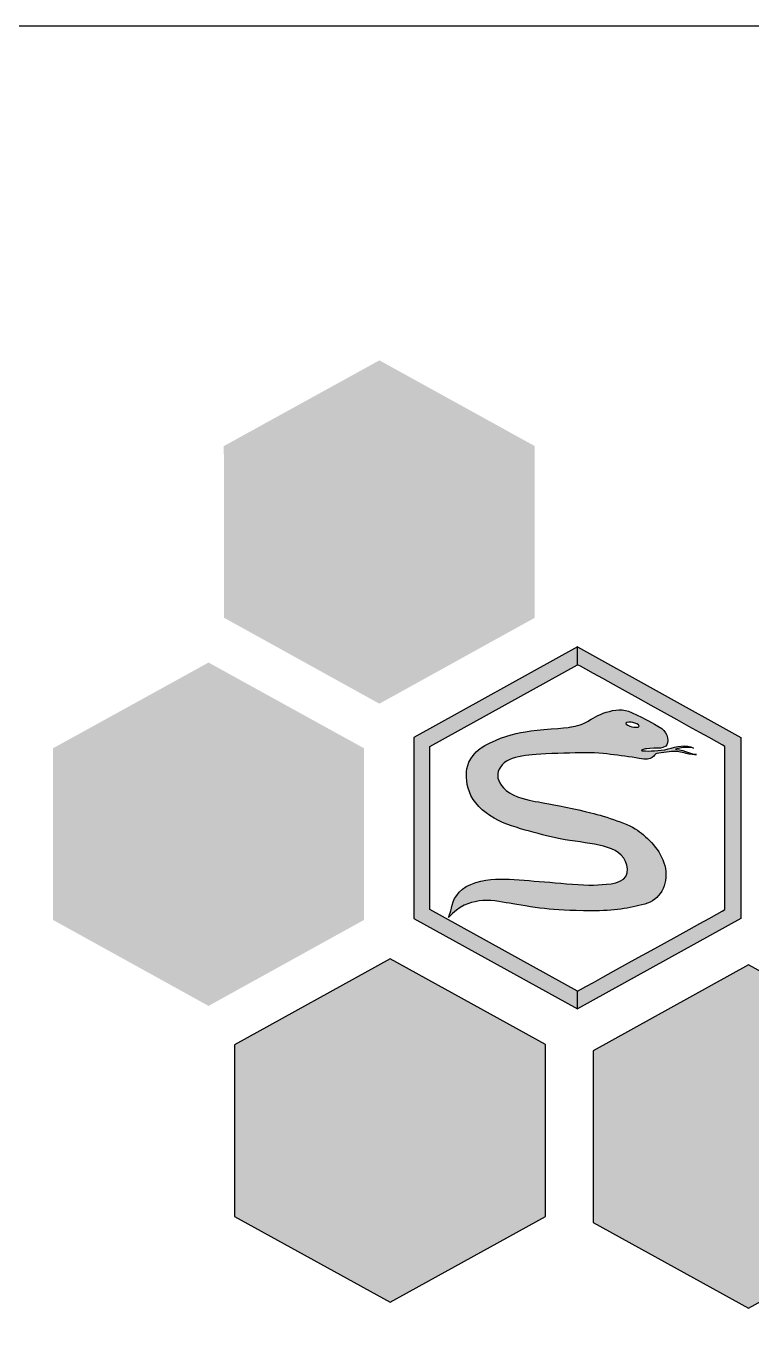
# Model space of a CAD drawing. Header units: millimetres. Extents: x -180913 to 13185, y -18310 to 9270.
# Drawn here: x 5379.1 to 5410.3, y 4429.7 to 4485.7 of the extents above; entities that cross this region are included whole.
import ezdxf

# ---------------------------------------------------------------- set-up
doc = ezdxf.new("R2010")
doc.units = ezdxf.units.MM
doc.header["$MEASUREMENT"] = 0
doc.layers.get('0').update_dxf_attribs({"lineweight": 25})

msp = doc.modelspace()

# ---------------------------------------------------------------- hatches: boundary and pattern name
h = msp.add_hatch(color=256)
edge = h.paths.add_edge_path()
edge.add_spline(control_points=[(5387.560982226551, 4467.671711628615), (5387.560982226551, 4467.671711628615), (5387.570054226537, 4460.290300428611), (5387.570054226537, 4460.290300428611)], knot_values=[-0.8333333333333333, -0.8333333333333333, -0.8333333333333333, -0.8333333333333333, -0.6666666666666666, -0.6666666666666666, -0.6666666666666666, -0.6666666666666666], degree=3, periodic=0)
edge.add_spline(control_points=[(5387.570054226537, 4460.290300428611), (5387.570054226537, 4460.290300428611), (5394.251971026544, 4456.594972428613), (5394.251971026544, 4456.594972428613)], knot_values=[-0.6666666666666666, -0.6666666666666666, -0.6666666666666666, -0.6666666666666666, -0.5, -0.5, -0.5, -0.5], degree=3, periodic=0)
edge.add_spline(control_points=[(5394.251971026544, 4456.594972428613), (5394.251971026544, 4456.594972428613), (5400.934838226542, 4460.290300428611), (5400.934838226542, 4460.290300428611)], knot_values=[-0.5, -0.5, -0.5, -0.5, -0.3333333333333333, -0.3333333333333333, -0.3333333333333333, -0.3333333333333333], degree=3, periodic=0)
edge.add_spline(control_points=[(5400.934838226542, 4460.290300428611), (5400.934838226542, 4460.290300428611), (5400.934838226542, 4467.671711628615), (5400.934838226542, 4467.671711628615)], knot_values=[-0.3333333333333333, -0.3333333333333333, -0.3333333333333333, -0.3333333333333333, -0.1666666666666667, -0.1666666666666667, -0.1666666666666667, -0.1666666666666667], degree=3, periodic=0)
edge.add_spline(control_points=[(5400.934838226542, 4467.671711628615), (5400.934838226542, 4467.671711628615), (5394.251971026544, 4471.358399628612), (5394.251971026544, 4471.358399628612)], knot_values=[-0.1666666666666667, -0.1666666666666667, -0.1666666666666667, -0.1666666666666667, 0, 0, 0, 0], degree=3, periodic=0)
edge.add_spline(control_points=[(5394.251971026544, 4471.358399628612), (5394.251971026544, 4471.358399628612), (5387.560982226551, 4467.671711628615), (5387.560982226551, 4467.671711628615)], knot_values=[-1, -1, -1, -1, -0.8333333333333333, -0.8333333333333333, -0.8333333333333333, -0.8333333333333333], degree=3, periodic=0)
h = msp.add_hatch(color=256)
edge = h.paths.add_edge_path()
edge.add_spline(control_points=[(5395.726387026556, 4455.140082828611), (5395.726387026556, 4455.140082828611), (5402.777663826546, 4459.036636428611), (5402.777663826546, 4459.036636428611), (5402.777663826546, 4459.036636428611), (5402.777663826546, 4459.036636428611), (5402.777663826546, 4458.270959628613), (5402.777663826546, 4458.270959628613), (5402.777663826546, 4458.270959628613), (5402.777663826546, 4458.270959628613), (5396.422684626548, 4454.760959628611), (5396.422684626548, 4454.760959628611), (5396.422684626548, 4454.760959628611), (5396.422684626548, 4454.760959628611), (5396.422684626548, 4447.740182028612), (5396.422684626548, 4447.740182028612), (5396.422684626548, 4447.740182028612), (5396.422684626548, 4447.740182028612), (5402.777663826546, 4444.239772428611), (5402.777663826546, 4444.239772428611), (5402.777663826546, 4444.239772428611), (5402.777663826546, 4444.239772428611), (5402.777663826546, 4443.472886028614), (5402.777663826546, 4443.472886028614), (5402.777663826546, 4443.472886028614), (5402.777663826546, 4443.472886028614), (5395.726387026556, 4447.362441228614), (5395.726387026556, 4447.362441228614), (5395.726387026556, 4447.362441228614), (5395.726387026556, 4447.362441228614), (5395.726387026556, 4455.140082828611), (5395.726387026556, 4455.140082828611)], knot_values=[0, 0, 0, 0, 0.125, 0.125, 0.125, 0.125, 0.25, 0.25, 0.25, 0.25, 0.375, 0.375, 0.375, 0.375, 0.5, 0.5, 0.5, 0.5, 0.625, 0.625, 0.625, 0.625, 0.75, 0.75, 0.75, 0.75, 0.875, 0.875, 0.875, 0.875, 1, 1, 1, 1], degree=3, periodic=1)
h = msp.add_hatch(color=256)
edge = h.paths.add_edge_path()
edge.add_spline(control_points=[(5402.777663826546, 4443.472886028614), (5402.777663826546, 4443.472886028614), (5409.800774226558, 4447.362441228614), (5409.800774226558, 4447.362441228614), (5409.800774226558, 4447.362441228614), (5409.800774226558, 4447.362441228614), (5409.800774226558, 4455.140082828611), (5409.800774226558, 4455.140082828611), (5409.800774226558, 4455.140082828611), (5409.800774226558, 4455.140082828611), (5402.777663826546, 4459.036636428611), (5402.777663826546, 4459.036636428611), (5402.777663826546, 4459.036636428611), (5402.777663826546, 4459.036636428611), (5402.777663826546, 4458.270959628613), (5402.777663826546, 4458.270959628613), (5402.777663826546, 4458.270959628613), (5403.094233426538, 4458.094358028613), (5408.797756626544, 4454.937734028614), (5409.105081426544, 4454.760959628611), (5409.105081426544, 4454.760959628611), (5409.105081426544, 4454.407410828613), (5409.114067026541, 4448.094076428612), (5409.114067026541, 4447.740182028612), (5409.114067026541, 4447.740182028612), (5408.797756626544, 4447.564358028611), (5403.094233426538, 4444.416460428611), (5402.777663826546, 4444.239772428611), (5402.777663826546, 4444.239772428611), (5402.777663826546, 4444.239772428611), (5402.777663826546, 4443.472886028614), (5402.777663826546, 4443.472886028614)], knot_values=[0, 0, 0, 0, 0.125, 0.125, 0.125, 0.125, 0.25, 0.25, 0.25, 0.25, 0.375, 0.375, 0.375, 0.375, 0.5, 0.5, 0.5, 0.5, 0.625, 0.625, 0.625, 0.625, 0.75, 0.75, 0.75, 0.75, 0.875, 0.875, 0.875, 0.875, 1, 1, 1, 1], degree=3, periodic=1)
h = msp.add_hatch(color=256)
edge = h.paths.add_edge_path()
edge.add_spline(control_points=[(5380.216377426561, 4454.678620428613), (5380.216377426561, 4454.678620428613), (5380.216377426561, 4447.297468428611), (5380.216377426561, 4447.297468428611)], knot_values=[-0.8333333333333333, -0.8333333333333333, -0.8333333333333333, -0.8333333333333333, -0.6666666666666666, -0.6666666666666666, -0.6666666666666666, -0.6666666666666666], degree=3, periodic=0)
edge.add_spline(control_points=[(5380.216377426561, 4447.297468428611), (5380.216377426561, 4447.297468428611), (5386.903046226547, 4443.601708428612), (5386.903046226547, 4443.601708428612)], knot_values=[-0.6666666666666666, -0.6666666666666666, -0.6666666666666666, -0.6666666666666666, -0.5, -0.5, -0.5, -0.5], degree=3, periodic=0)
edge.add_spline(control_points=[(5386.903046226547, 4443.601708428612), (5386.903046226547, 4443.601708428612), (5393.590492626547, 4447.297468428611), (5393.590492626547, 4447.297468428611)], knot_values=[-0.5, -0.5, -0.5, -0.5, -0.3333333333333333, -0.3333333333333333, -0.3333333333333333, -0.3333333333333333], degree=3, periodic=0)
edge.add_spline(control_points=[(5393.590492626547, 4447.297468428611), (5393.590492626547, 4447.297468428611), (5393.590492626547, 4454.678620428613), (5393.590492626547, 4454.678620428613)], knot_values=[-0.3333333333333333, -0.3333333333333333, -0.3333333333333333, -0.3333333333333333, -0.1666666666666667, -0.1666666666666667, -0.1666666666666667, -0.1666666666666667], degree=3, periodic=0)
edge.add_spline(control_points=[(5393.590492626547, 4454.678620428613), (5393.590492626547, 4454.678620428613), (5386.903046226547, 4458.365222028611), (5386.903046226547, 4458.365222028611)], knot_values=[-0.1666666666666667, -0.1666666666666667, -0.1666666666666667, -0.1666666666666667, 0, 0, 0, 0], degree=3, periodic=0)
edge.add_spline(control_points=[(5386.903046226547, 4458.365222028611), (5386.903046226547, 4458.365222028611), (5380.216377426561, 4454.678620428613), (5380.216377426561, 4454.678620428613)], knot_values=[-1, -1, -1, -1, -0.8333333333333333, -0.8333333333333333, -0.8333333333333333, -0.8333333333333333], degree=3, periodic=0)
h = msp.add_hatch(color=256)
edge = h.paths.add_edge_path(flags=16)
edge.add_spline(control_points=[(5405.107439826545, 4455.607074828613), (5405.024323026544, 4455.628070028613), (5404.827244626544, 4455.692783628614), (5404.845043026562, 4455.758793228613), (5404.845043026562, 4455.758793228613), (5404.862582226557, 4455.824716428613), (5405.070547026535, 4455.808386828614), (5405.157897426554, 4455.784022028614), (5405.157897426554, 4455.784022028614), (5405.233411026547, 4455.763026828614), (5405.433427026535, 4455.709458828611), (5405.426860626536, 4455.629970828611), (5405.426860626536, 4455.629970828611), (5405.420121426559, 4455.550655628611), (5405.190556626545, 4455.586252428611), (5405.107439826545, 4455.607074828613)], knot_values=[0, 0, 0, 0, 0.25, 0.25, 0.25, 0.25, 0.5, 0.5, 0.5, 0.5, 0.75, 0.75, 0.75, 0.75, 1, 1, 1, 1], degree=3, periodic=1)
edge = h.paths.add_edge_path()
edge.add_spline(control_points=[(5407.420195026538, 4454.537356428611), (5407.550054226547, 4454.481282828614), (5407.822991826553, 4454.402313228611), (5407.889779026544, 4454.405682828614), (5407.889779026544, 4454.405682828614), (5407.889779026544, 4454.405682828614), (5407.889779023812, 4454.405682828707), (5407.889779018351, 4454.405682828891)], knot_values=[-1, -1, -1, -1, -0.9787234042553196, -0.9787234042553196, -0.9787234042553196, -0.9787234042553196, -0.9787214965746055, -0.9787214965746055, -0.9787214965746055, -0.9787214965746055], degree=3, periodic=0)
edge.add_spline(control_points=[(5407.889779018351, 4454.405682828891), (5407.889718108306, 4454.405684889437), (5407.550044829788, 4454.417177266737), (5407.445251026551, 4454.453289228613), (5407.445251026551, 4454.453289228613), (5407.340534226543, 4454.489318028614), (5407.097577426535, 4454.545391628611), (5406.896438226551, 4454.541417228613), (5406.896438226551, 4454.541417228613), (5406.695299026538, 4454.537356428611), (5406.261916626547, 4454.480850828613), (5406.116332626534, 4454.430998028611), (5406.116332626534, 4454.430998028611), (5406.116332626534, 4454.430998028611), (5405.999001426546, 4454.118402828613), (5405.430057426547, 4454.232882828614), (5405.430057426547, 4454.232882828614), (5405.020089426554, 4454.315394828611), (5404.588089426554, 4454.369135628613), (5404.190044626546, 4454.417174028613), (5404.190044626546, 4454.417174028613), (5403.792086226556, 4454.465298828613), (5403.272303826536, 4454.50936282861), (5402.669059026561, 4454.481282828614), (5402.669059026561, 4454.481282828614), (5402.065727826539, 4454.453289228613), (5401.206825426558, 4454.445254028613), (5400.82139502656, 4454.401103628612), (5400.82139502656, 4454.401103628612), (5400.435964626562, 4454.357039628614), (5400.02133102655, 4454.305026828612), (5399.719449426553, 4454.120649228613), (5399.719449426553, 4454.120649228613), (5399.417827026551, 4453.936358028614), (5399.296348626562, 4453.623849228612), (5399.350953426543, 4453.387458828611), (5399.350953426543, 4453.387458828611), (5399.405299026559, 4453.151068428613), (5399.669251026538, 4452.782399628612), (5400.188947026541, 4452.598108428612), (5400.188947026541, 4452.598108428612), (5400.708297426561, 4452.413730828614), (5400.972163026552, 4452.397746828612), (5401.366060626558, 4452.321628428612), (5401.366060626558, 4452.321628428612), (5401.760044626553, 4452.245510028612), (5402.710963026544, 4452.069167628613), (5403.347817426558, 4451.904921228614), (5403.347817426558, 4451.904921228614), (5403.984585426555, 4451.740588428611), (5404.998489426547, 4451.436114828613), (5405.442585426539, 4451.091551628613), (5405.442585426539, 4451.091551628613), (5405.886854226537, 4450.746902028613), (5406.427199826558, 4450.206038028611), (5406.552825426548, 4449.504815628612), (5406.552825426548, 4449.504815628612), (5406.678537426556, 4448.803593228613), (5406.30986862654, 4448.146521228611), (5405.660486226534, 4447.974239628611), (5405.660486226534, 4447.974239628611), (5405.011103826557, 4447.801871628611), (5404.34072622655, 4447.681689228613), (5403.368726226541, 4447.689724428614), (5403.368726226541, 4447.689724428614), (5402.396726226561, 4447.697673228611), (5401.881436626554, 4447.725753228611), (5401.357679826539, 4447.785801228614), (5401.357679826539, 4447.785801228614), (5400.833923026552, 4447.845935628613), (5400.209855826553, 4447.950134028613), (5399.845161426561, 4448.014242828611), (5399.845161426561, 4448.014242828611), (5399.480639826546, 4448.078351628612), (5398.973903826536, 4448.190585228613), (5398.538015826558, 4448.114380428613), (5398.538015826558, 4448.114380428613), (5398.102300626557, 4448.038348428612), (5397.69164142654, 4447.926114828611), (5397.226636626536, 4447.401234828611), (5397.226636626536, 4447.401234828611), (5397.226636626536, 4447.401234828611), (5397.29368302655, 4447.557446028613), (5397.377491026546, 4447.93008922861), (5397.377491026546, 4447.93008922861), (5397.461299026541, 4448.302732428614), (5397.783830226555, 4448.727474828613), (5398.395542226539, 4448.903817228615), (5398.395542226539, 4448.903817228615), (5399.007254226552, 4449.080073228613), (5399.484873426536, 4449.068063628611), (5400.054681426536, 4449.032034828613), (5400.054681426536, 4449.032034828613), (5400.624489426536, 4448.995919628613), (5401.177535826555, 4448.951855628611), (5401.81439022654, 4448.895782028614), (5401.81439022654, 4448.895782028614), (5402.451331026543, 4448.839708428613), (5403.188582226558, 4448.775513228613), (5403.645379026548, 4448.803593228613), (5403.645379026548, 4448.803593228613), (5404.101916626543, 4448.831673228613), (5404.835107026545, 4448.855692428611), (5404.91053422655, 4449.324498828611), (5404.91053422655, 4449.324498828611), (5404.986134226561, 4449.793305228612), (5404.659196626551, 4450.185993228612), (5404.231948626559, 4450.358274828612), (5404.231948626559, 4450.358274828612), (5403.804441426542, 4450.530556428612), (5403.251395026553, 4450.598639628612), (5402.664825426542, 4450.678818828614), (5402.664825426542, 4450.678818828614), (5402.078342226549, 4450.758911628613), (5401.550611026538, 4450.883154828613), (5401.081199826538, 4451.011372428611), (5401.081199826538, 4451.011372428611), (5400.611875026556, 4451.139590028613), (5400.042239826562, 4451.283791628613), (5399.55191982655, 4451.492188428614), (5399.55191982655, 4451.492188428614), (5399.061686226556, 4451.700498828612), (5398.558924626541, 4452.061132428613), (5398.282617426546, 4452.481900428613), (5398.282617426546, 4452.481900428613), (5398.00596462654, 4452.902582028613), (5397.984969426539, 4453.383398028613), (5398.00173102655, 4453.679922828613), (5398.00173102655, 4453.679922828613), (5398.018492626561, 4453.976447628613), (5398.198809426551, 4454.461238028611), (5398.789353426557, 4454.797852428614), (5398.789353426557, 4454.797852428614), (5399.380156626557, 4455.134380428613), (5400.02133102655, 4455.302687628611), (5400.536447826551, 4455.390815628614), (5400.536447826551, 4455.390815628614), (5401.051823826547, 4455.479030028613), (5402.294860626553, 4455.54858202861), (5402.49021102655, 4455.593942028614), (5402.49021102655, 4455.593942028614), (5402.52200622654, 4455.601286028612), (5402.954092626558, 4455.668764428612), (5403.230486226541, 4455.850377228611), (5403.230486226541, 4455.850377228611), (5403.506966226541, 4456.03199002861), (5404.407772626535, 4456.552809228613), (5405.099059026554, 4456.220255628612), (5405.099059026554, 4456.220255628612), (5405.790345426543, 4455.887702028615), (5405.897395026561, 4455.828863628614), (5406.396527826535, 4455.525167628612), (5406.396527826535, 4455.525167628612), (5406.673007826535, 4455.356687628611), (5406.728044626547, 4454.868354828612), (5406.569587026559, 4454.769772428614), (5406.569587026559, 4454.769772428614), (5406.385468626551, 4454.655033228612), (5406.259065426548, 4454.679398028611), (5406.259065426548, 4454.679398028611), (5406.259065426548, 4454.679398028611), (5406.259065426548, 4454.679398028611), (5405.87830062654, 4454.681644428611), (5405.74844142656, 4454.661599628611), (5405.74844142656, 4454.661599628611), (5405.618582226551, 4454.641554828611), (5405.405087826552, 4454.573471628612), (5405.606054226559, 4454.565436428615), (5405.606054226559, 4454.565436428615), (5405.807107026554, 4454.557401228614), (5406.305894226545, 4454.549452428613), (5406.666009426535, 4454.649590028612), (5406.666009426535, 4454.649590028612), (5407.026297426561, 4454.749727628614), (5407.461062226543, 4454.877513228612), (5407.765363026538, 4454.679398028611)], knot_values=[-0.9787214965746055, -0.9787214965746055, -0.9787214965746055, -0.9787214965746055, -0.9574468085106387, -0.9574468085106387, -0.9574468085106387, -0.9574468085106387, -0.9361702127659578, -0.9361702127659578, -0.9361702127659578, -0.9361702127659578, -0.9148936170212769, -0.9148936170212769, -0.9148936170212769, -0.9148936170212769, -0.893617021276596, -0.893617021276596, -0.893617021276596, -0.893617021276596, -0.8723404255319152, -0.8723404255319152, -0.8723404255319152, -0.8723404255319152, -0.8510638297872343, -0.8510638297872343, -0.8510638297872343, -0.8510638297872343, -0.8297872340425534, -0.8297872340425534, -0.8297872340425534, -0.8297872340425534, -0.8085106382978725, -0.8085106382978725, -0.8085106382978725, -0.8085106382978725, -0.7872340425531916, -0.7872340425531916, -0.7872340425531916, -0.7872340425531916, -0.7659574468085107, -0.7659574468085107, -0.7659574468085107, -0.7659574468085107, -0.7446808510638299, -0.7446808510638299, -0.7446808510638299, -0.7446808510638299, -0.723404255319149, -0.723404255319149, -0.723404255319149, -0.723404255319149, -0.7021276595744681, -0.7021276595744681, -0.7021276595744681, -0.7021276595744681, -0.6808510638297872, -0.6808510638297872, -0.6808510638297872, -0.6808510638297872, -0.6595744680851063, -0.6595744680851063, -0.6595744680851063, -0.6595744680851063, -0.6382978723404255, -0.6382978723404255, -0.6382978723404255, -0.6382978723404255, -0.6170212765957446, -0.6170212765957446, -0.6170212765957446, -0.6170212765957446, -0.5957446808510637, -0.5957446808510637, -0.5957446808510637, -0.5957446808510637, -0.5744680851063828, -0.5744680851063828, -0.5744680851063828, -0.5744680851063828, -0.5531914893617019, -0.5531914893617019, -0.5531914893617019, -0.5531914893617019, -0.531914893617021, -0.531914893617021, -0.531914893617021, -0.531914893617021, -0.5106382978723402, -0.5106382978723402, -0.5106382978723402, -0.5106382978723402, -0.4893617021276593, -0.4893617021276593, -0.4893617021276593, -0.4893617021276593, -0.4680851063829785, -0.4680851063829785, -0.4680851063829785, -0.4680851063829785, -0.4468085106382976, -0.4468085106382976, -0.4468085106382976, -0.4468085106382976, -0.4255319148936168, -0.4255319148936168, -0.4255319148936168, -0.4255319148936168, -0.404255319148936, -0.404255319148936, -0.404255319148936, -0.404255319148936, -0.3829787234042552, -0.3829787234042552, -0.3829787234042552, -0.3829787234042552, -0.3617021276595743, -0.3617021276595743, -0.3617021276595743, -0.3617021276595743, -0.3404255319148935, -0.3404255319148935, -0.3404255319148935, -0.3404255319148935, -0.3191489361702127, -0.3191489361702127, -0.3191489361702127, -0.3191489361702127, -0.2978723404255318, -0.2978723404255318, -0.2978723404255318, -0.2978723404255318, -0.276595744680851, -0.276595744680851, -0.276595744680851, -0.276595744680851, -0.2553191489361702, -0.2553191489361702, -0.2553191489361702, -0.2553191489361702, -0.2340425531914894, -0.2340425531914894, -0.2340425531914894, -0.2340425531914894, -0.2127659574468085, -0.2127659574468085, -0.2127659574468085, -0.2127659574468085, -0.1914893617021277, -0.1914893617021277, -0.1914893617021277, -0.1914893617021277, -0.1702127659574468, -0.1702127659574468, -0.1702127659574468, -0.1702127659574468, -0.148936170212766, -0.148936170212766, -0.148936170212766, -0.148936170212766, -0.1276595744680851, -0.1276595744680851, -0.1276595744680851, -0.1276595744680851, -0.1063829787234043, -0.1063829787234043, -0.1063829787234043, -0.1063829787234043, -0.0851063829787234, -0.0851063829787234, -0.0851063829787234, -0.0851063829787234, -0.06382978723404255, -0.06382978723404255, -0.06382978723404255, -0.06382978723404255, -0.0425531914893617, -0.0425531914893617, -0.0425531914893617, -0.0425531914893617], degree=3, periodic=0)
edge.add_spline(control_points=[(5407.765363026538, 4454.679398028611), (5407.765363026538, 4454.679398028611), (5407.765363026501, 4454.679398028625), (5407.765363026429, 4454.679398028653)], knot_values=[-0.0425531914893617, -0.0425531914893617, -0.0425531914893617, -0.0425531914893617, -0.04255295230752584, -0.04255295230752584, -0.04255295230752584, -0.04255295230752584], degree=3, periodic=0)
edge.add_spline(control_points=[(5407.765363026429, 4454.679398028653), (5407.765356678294, 4454.679400511144), (5407.483002315549, 4454.789815517236), (5406.992774226539, 4454.637580428613), (5406.992774226539, 4454.637580428613), (5406.992774226539, 4454.637580428613), (5407.290422226546, 4454.593516428611), (5407.420195026538, 4454.537356428611)], knot_values=[-0.04255295230752584, -0.04255295230752584, -0.04255295230752584, -0.04255295230752584, -0.02127659574468085, -0.02127659574468085, -0.02127659574468085, -0.02127659574468085, 0, 0, 0, 0], degree=3, periodic=0)
h = msp.add_hatch(color=256)
edge = h.paths.add_edge_path()
edge.add_spline(control_points=[(5394.708681426546, 4445.628911628612), (5394.708681426546, 4445.628911628612), (5401.391289426549, 4441.942569228611), (5401.391289426549, 4441.942569228611), (5401.391289426549, 4441.942569228611), (5401.391289426549, 4441.942569228611), (5401.391289426549, 4434.552690828614), (5401.391289426549, 4434.552690828614), (5401.391289426549, 4434.552690828614), (5401.391289426549, 4434.552690828614), (5394.708681426546, 4430.865225228614), (5394.708681426546, 4430.865225228614), (5394.708681426546, 4430.865225228614), (5394.708681426546, 4430.865225228614), (5388.026591826561, 4434.552690828614), (5388.026591826561, 4434.552690828614), (5388.026591826561, 4434.552690828614), (5388.026591826561, 4434.552690828614), (5388.017692626552, 4441.933151628613), (5388.017692626552, 4441.933151628613), (5388.017692626552, 4441.933151628613), (5388.017692626552, 4441.933151628613), (5394.708681426546, 4445.628911628612), (5394.708681426546, 4445.628911628612)], knot_values=[0, 0, 0, 0, 0.1666666666666667, 0.1666666666666667, 0.1666666666666667, 0.1666666666666667, 0.3333333333333333, 0.3333333333333333, 0.3333333333333333, 0.3333333333333333, 0.5, 0.5, 0.5, 0.5, 0.6666666666666666, 0.6666666666666666, 0.6666666666666666, 0.6666666666666666, 0.8333333333333333, 0.8333333333333333, 0.8333333333333333, 0.8333333333333333, 1, 1, 1, 1], degree=3, periodic=1)
h = msp.add_hatch(color=256)
edge = h.paths.add_edge_path()
edge.add_spline(control_points=[(5410.127884626545, 4445.372130828613), (5410.127884626545, 4445.372130828613), (5416.819305426539, 4441.685788428613), (5416.819305426539, 4441.685788428613), (5416.819305426539, 4441.685788428613), (5416.819305426539, 4441.685788428613), (5416.819305426539, 4434.295910028612), (5416.819305426539, 4434.295910028612), (5416.819305426539, 4434.295910028612), (5416.819305426539, 4434.295910028612), (5410.127884626545, 4430.608617228614), (5410.127884626545, 4430.608617228614), (5410.127884626545, 4430.608617228614), (5410.127884626545, 4430.608617228614), (5403.445103826536, 4434.295910028612), (5403.445103826536, 4434.295910028612), (5403.445103826536, 4434.295910028612), (5403.445103826536, 4434.295910028612), (5403.445103826536, 4441.676543628613), (5403.445103826536, 4441.676543628613), (5403.445103826536, 4441.676543628613), (5403.445103826536, 4441.676543628613), (5410.127884626545, 4445.372130828613), (5410.127884626545, 4445.372130828613)], knot_values=[0, 0, 0, 0, 0.1666666666666667, 0.1666666666666667, 0.1666666666666667, 0.1666666666666667, 0.3333333333333333, 0.3333333333333333, 0.3333333333333333, 0.3333333333333333, 0.5, 0.5, 0.5, 0.5, 0.6666666666666666, 0.6666666666666666, 0.6666666666666666, 0.6666666666666666, 0.8333333333333333, 0.8333333333333333, 0.8333333333333333, 0.8333333333333333, 1, 1, 1, 1], degree=3, periodic=1)

# ---------------------------------------------------------------- linework, layer by layer
msp.add_lwpolyline([(5335.166270306752, 4265.730716868018), (6085.166270306752, 4265.730716868018), (6085.166270306752, 4485.730716868018), (5335.166270306752, 4485.730716868018), (5335.166270306752, 4265.730716868018)], close=True)
for points, knots in [([(5395.726387026556, 4455.140082828611), (5395.726387026556, 4455.140082828611), (5402.777663826546, 4459.036636428611), (5402.777663826546, 4459.036636428611), (5402.777663826546, 4459.036636428611), (5402.777663826546, 4459.036636428611), (5402.777663826546, 4458.270959628613), (5402.777663826546, 4458.270959628613), (5402.777663826546, 4458.270959628613), (5402.777663826546, 4458.270959628613), (5396.422684626548, 4454.760959628611), (5396.422684626548, 4454.760959628611), (5396.422684626548, 4454.760959628611), (5396.422684626548, 4454.760959628611), (5396.422684626548, 4447.740182028612), (5396.422684626548, 4447.740182028612), (5396.422684626548, 4447.740182028612), (5396.422684626548, 4447.740182028612), (5402.777663826546, 4444.239772428611), (5402.777663826546, 4444.239772428611), (5402.777663826546, 4444.239772428611), (5402.777663826546, 4444.239772428611), (5402.777663826546, 4443.472886028614), (5402.777663826546, 4443.472886028614), (5402.777663826546, 4443.472886028614), (5402.777663826546, 4443.472886028614), (5395.726387026556, 4447.362441228614), (5395.726387026556, 4447.362441228614), (5395.726387026556, 4447.362441228614), (5395.726387026556, 4447.362441228614), (5395.726387026556, 4455.140082828611), (5395.726387026556, 4455.140082828611)], [0, 0, 0, 0, 0.125, 0.125, 0.125, 0.125, 0.25, 0.25, 0.25, 0.25, 0.375, 0.375, 0.375, 0.375, 0.5, 0.5, 0.5, 0.5, 0.625, 0.625, 0.625, 0.625, 0.75, 0.75, 0.75, 0.75, 0.875, 0.875, 0.875, 0.875, 1, 1, 1, 1]), ([(5402.777663826546, 4443.472886028614), (5402.777663826546, 4443.472886028614), (5409.800774226558, 4447.362441228614), (5409.800774226558, 4447.362441228614), (5409.800774226558, 4447.362441228614), (5409.800774226558, 4447.362441228614), (5409.800774226558, 4455.140082828611), (5409.800774226558, 4455.140082828611), (5409.800774226558, 4455.140082828611), (5409.800774226558, 4455.140082828611), (5402.777663826546, 4459.036636428611), (5402.777663826546, 4459.036636428611), (5402.777663826546, 4459.036636428611), (5402.777663826546, 4459.036636428611), (5402.777663826546, 4458.270959628613), (5402.777663826546, 4458.270959628613), (5402.777663826546, 4458.270959628613), (5403.094233426538, 4458.094358028613), (5408.797756626544, 4454.937734028614), (5409.105081426544, 4454.760959628611), (5409.105081426544, 4454.760959628611), (5409.105081426544, 4454.407410828613), (5409.114067026541, 4448.094076428612), (5409.114067026541, 4447.740182028612), (5409.114067026541, 4447.740182028612), (5408.797756626544, 4447.564358028611), (5403.094233426538, 4444.416460428611), (5402.777663826546, 4444.239772428611), (5402.777663826546, 4444.239772428611), (5402.777663826546, 4444.239772428611), (5402.777663826546, 4443.472886028614), (5402.777663826546, 4443.472886028614)], [0, 0, 0, 0, 0.125, 0.125, 0.125, 0.125, 0.25, 0.25, 0.25, 0.25, 0.375, 0.375, 0.375, 0.375, 0.5, 0.5, 0.5, 0.5, 0.625, 0.625, 0.625, 0.625, 0.75, 0.75, 0.75, 0.75, 0.875, 0.875, 0.875, 0.875, 1, 1, 1, 1]), ([(5407.420195026538, 4454.537356428611), (5407.290422226546, 4454.593516428611), (5406.992774226539, 4454.637580428613), (5406.992774226539, 4454.637580428613), (5406.992774226539, 4454.637580428613), (5407.483007826533, 4454.789817228613), (5407.765363026538, 4454.679398028611), (5407.765363026538, 4454.679398028611), (5407.765363026538, 4454.679398028611), (5407.461062226543, 4454.877513228612), (5407.026297426561, 4454.749727628614), (5406.666009426535, 4454.649590028612), (5406.666009426535, 4454.649590028612), (5406.305894226545, 4454.549452428613), (5405.807107026554, 4454.557401228614), (5405.606054226559, 4454.565436428615), (5405.606054226559, 4454.565436428615), (5405.405087826552, 4454.573471628612), (5405.618582226551, 4454.641554828611), (5405.74844142656, 4454.661599628611), (5405.74844142656, 4454.661599628611), (5405.87830062654, 4454.681644428611), (5406.259065426548, 4454.679398028611), (5406.259065426548, 4454.679398028611), (5406.259065426548, 4454.679398028611), (5406.259065426548, 4454.679398028611), (5406.385468626551, 4454.655033228612), (5406.569587026559, 4454.769772428614), (5406.569587026559, 4454.769772428614), (5406.728044626547, 4454.868354828612), (5406.673007826535, 4455.356687628611), (5406.396527826535, 4455.525167628612), (5406.396527826535, 4455.525167628612), (5405.897395026561, 4455.828863628614), (5405.790345426543, 4455.887702028615), (5405.099059026554, 4456.220255628612), (5405.099059026554, 4456.220255628612), (5404.407772626535, 4456.552809228613), (5403.506966226541, 4456.03199002861), (5403.230486226541, 4455.850377228611), (5403.230486226541, 4455.850377228611), (5402.954092626558, 4455.668764428612), (5402.52200622654, 4455.601286028612), (5402.49021102655, 4455.593942028614), (5402.49021102655, 4455.593942028614), (5402.294860626553, 4455.54858202861), (5401.051823826547, 4455.479030028613), (5400.536447826551, 4455.390815628614), (5400.536447826551, 4455.390815628614), (5400.02133102655, 4455.302687628611), (5399.380156626557, 4455.134380428613), (5398.789353426557, 4454.797852428614), (5398.789353426557, 4454.797852428614), (5398.198809426551, 4454.461238028611), (5398.018492626561, 4453.976447628613), (5398.00173102655, 4453.679922828613), (5398.00173102655, 4453.679922828613), (5397.984969426539, 4453.383398028613), (5398.00596462654, 4452.902582028613), (5398.282617426546, 4452.481900428613), (5398.282617426546, 4452.481900428613), (5398.558924626541, 4452.061132428613), (5399.061686226556, 4451.700498828612), (5399.55191982655, 4451.492188428614), (5399.55191982655, 4451.492188428614), (5400.042239826562, 4451.283791628613), (5400.611875026556, 4451.139590028613), (5401.081199826538, 4451.011372428611), (5401.081199826538, 4451.011372428611), (5401.550611026538, 4450.883154828613), (5402.078342226549, 4450.758911628613), (5402.664825426542, 4450.678818828614), (5402.664825426542, 4450.678818828614), (5403.251395026553, 4450.598639628612), (5403.804441426542, 4450.530556428612), (5404.231948626559, 4450.358274828612), (5404.231948626559, 4450.358274828612), (5404.659196626551, 4450.185993228612), (5404.986134226561, 4449.793305228612), (5404.91053422655, 4449.324498828611), (5404.91053422655, 4449.324498828611), (5404.835107026545, 4448.855692428611), (5404.101916626543, 4448.831673228613), (5403.645379026548, 4448.803593228613), (5403.645379026548, 4448.803593228613), (5403.188582226558, 4448.775513228613), (5402.451331026543, 4448.839708428613), (5401.81439022654, 4448.895782028614), (5401.81439022654, 4448.895782028614), (5401.177535826555, 4448.951855628611), (5400.624489426536, 4448.995919628613), (5400.054681426536, 4449.032034828613), (5400.054681426536, 4449.032034828613), (5399.484873426536, 4449.068063628611), (5399.007254226552, 4449.080073228613), (5398.395542226539, 4448.903817228615), (5398.395542226539, 4448.903817228615), (5397.783830226555, 4448.727474828613), (5397.461299026541, 4448.302732428614), (5397.377491026546, 4447.93008922861), (5397.377491026546, 4447.93008922861), (5397.29368302655, 4447.557446028613), (5397.226636626536, 4447.401234828611), (5397.226636626536, 4447.401234828611), (5397.226636626536, 4447.401234828611), (5397.69164142654, 4447.926114828611), (5398.102300626557, 4448.038348428612), (5398.538015826558, 4448.114380428613), (5398.538015826558, 4448.114380428613), (5398.973903826536, 4448.190585228613), (5399.480639826546, 4448.078351628612), (5399.845161426561, 4448.014242828611), (5399.845161426561, 4448.014242828611), (5400.209855826553, 4447.950134028613), (5400.833923026552, 4447.845935628613), (5401.357679826539, 4447.785801228614), (5401.357679826539, 4447.785801228614), (5401.881436626554, 4447.725753228611), (5402.396726226561, 4447.697673228611), (5403.368726226541, 4447.689724428614), (5403.368726226541, 4447.689724428614), (5404.34072622655, 4447.681689228613), (5405.011103826557, 4447.801871628611), (5405.660486226534, 4447.974239628611), (5405.660486226534, 4447.974239628611), (5406.30986862654, 4448.146521228611), (5406.678537426556, 4448.803593228613), (5406.552825426548, 4449.504815628612), (5406.552825426548, 4449.504815628612), (5406.427199826558, 4450.206038028611), (5405.886854226537, 4450.746902028613), (5405.442585426539, 4451.091551628613), (5405.442585426539, 4451.091551628613), (5404.998489426547, 4451.436114828613), (5403.984585426555, 4451.740588428611), (5403.347817426558, 4451.904921228614), (5403.347817426558, 4451.904921228614), (5402.710963026544, 4452.069167628613), (5401.760044626553, 4452.245510028612), (5401.366060626558, 4452.321628428612), (5401.366060626558, 4452.321628428612), (5400.972163026552, 4452.397746828612), (5400.708297426561, 4452.413730828614), (5400.188947026541, 4452.598108428612), (5400.188947026541, 4452.598108428612), (5399.669251026538, 4452.782399628612), (5399.405299026559, 4453.151068428613), (5399.350953426543, 4453.387458828611), (5399.350953426543, 4453.387458828611), (5399.296348626562, 4453.623849228612), (5399.417827026551, 4453.936358028614), (5399.719449426553, 4454.120649228613), (5399.719449426553, 4454.120649228613), (5400.02133102655, 4454.305026828612), (5400.435964626562, 4454.357039628614), (5400.82139502656, 4454.401103628612), (5400.82139502656, 4454.401103628612), (5401.206825426558, 4454.445254028613), (5402.065727826539, 4454.453289228613), (5402.669059026561, 4454.481282828614), (5402.669059026561, 4454.481282828614), (5403.272303826536, 4454.50936282861), (5403.792086226556, 4454.465298828613), (5404.190044626546, 4454.417174028613), (5404.190044626546, 4454.417174028613), (5404.588089426554, 4454.369135628613), (5405.020089426554, 4454.315394828611), (5405.430057426547, 4454.232882828614), (5405.430057426547, 4454.232882828614), (5405.999001426546, 4454.118402828613), (5406.116332626534, 4454.430998028611), (5406.116332626534, 4454.430998028611), (5406.116332626534, 4454.430998028611), (5406.261916626547, 4454.480850828613), (5406.695299026538, 4454.537356428611), (5406.896438226551, 4454.541417228613), (5406.896438226551, 4454.541417228613), (5407.097577426535, 4454.545391628611), (5407.340534226543, 4454.489318028614), (5407.445251026551, 4454.453289228613), (5407.445251026551, 4454.453289228613), (5407.550054226547, 4454.417174028613), (5407.889779026544, 4454.405682828614), (5407.889779026544, 4454.405682828614), (5407.889779026544, 4454.405682828614), (5407.822991826553, 4454.402313228611), (5407.550054226547, 4454.481282828614), (5407.420195026538, 4454.537356428611)], [0, 0, 0, 0, 0.02127659574468085, 0.02127659574468085, 0.02127659574468085, 0.02127659574468085, 0.0425531914893617, 0.0425531914893617, 0.0425531914893617, 0.0425531914893617, 0.06382978723404255, 0.06382978723404255, 0.06382978723404255, 0.06382978723404255, 0.0851063829787234, 0.0851063829787234, 0.0851063829787234, 0.0851063829787234, 0.1063829787234043, 0.1063829787234043, 0.1063829787234043, 0.1063829787234043, 0.1276595744680851, 0.1276595744680851, 0.1276595744680851, 0.1276595744680851, 0.148936170212766, 0.148936170212766, 0.148936170212766, 0.148936170212766, 0.1702127659574468, 0.1702127659574468, 0.1702127659574468, 0.1702127659574468, 0.1914893617021277, 0.1914893617021277, 0.1914893617021277, 0.1914893617021277, 0.2127659574468085, 0.2127659574468085, 0.2127659574468085, 0.2127659574468085, 0.2340425531914894, 0.2340425531914894, 0.2340425531914894, 0.2340425531914894, 0.2553191489361702, 0.2553191489361702, 0.2553191489361702, 0.2553191489361702, 0.276595744680851, 0.276595744680851, 0.276595744680851, 0.276595744680851, 0.2978723404255318, 0.2978723404255318, 0.2978723404255318, 0.2978723404255318, 0.3191489361702127, 0.3191489361702127, 0.3191489361702127, 0.3191489361702127, 0.3404255319148935, 0.3404255319148935, 0.3404255319148935, 0.3404255319148935, 0.3617021276595743, 0.3617021276595743, 0.3617021276595743, 0.3617021276595743, 0.3829787234042552, 0.3829787234042552, 0.3829787234042552, 0.3829787234042552, 0.404255319148936, 0.404255319148936, 0.404255319148936, 0.404255319148936, 0.4255319148936168, 0.4255319148936168, 0.4255319148936168, 0.4255319148936168, 0.4468085106382976, 0.4468085106382976, 0.4468085106382976, 0.4468085106382976, 0.4680851063829785, 0.4680851063829785, 0.4680851063829785, 0.4680851063829785, 0.4893617021276593, 0.4893617021276593, 0.4893617021276593, 0.4893617021276593, 0.5106382978723402, 0.5106382978723402, 0.5106382978723402, 0.5106382978723402, 0.531914893617021, 0.531914893617021, 0.531914893617021, 0.531914893617021, 0.5531914893617019, 0.5531914893617019, 0.5531914893617019, 0.5531914893617019, 0.5744680851063828, 0.5744680851063828, 0.5744680851063828, 0.5744680851063828, 0.5957446808510637, 0.5957446808510637, 0.5957446808510637, 0.5957446808510637, 0.6170212765957446, 0.6170212765957446, 0.6170212765957446, 0.6170212765957446, 0.6382978723404255, 0.6382978723404255, 0.6382978723404255, 0.6382978723404255, 0.6595744680851063, 0.6595744680851063, 0.6595744680851063, 0.6595744680851063, 0.6808510638297872, 0.6808510638297872, 0.6808510638297872, 0.6808510638297872, 0.7021276595744681, 0.7021276595744681, 0.7021276595744681, 0.7021276595744681, 0.723404255319149, 0.723404255319149, 0.723404255319149, 0.723404255319149, 0.7446808510638299, 0.7446808510638299, 0.7446808510638299, 0.7446808510638299, 0.7659574468085107, 0.7659574468085107, 0.7659574468085107, 0.7659574468085107, 0.7872340425531916, 0.7872340425531916, 0.7872340425531916, 0.7872340425531916, 0.8085106382978725, 0.8085106382978725, 0.8085106382978725, 0.8085106382978725, 0.8297872340425534, 0.8297872340425534, 0.8297872340425534, 0.8297872340425534, 0.8510638297872343, 0.8510638297872343, 0.8510638297872343, 0.8510638297872343, 0.8723404255319152, 0.8723404255319152, 0.8723404255319152, 0.8723404255319152, 0.893617021276596, 0.893617021276596, 0.893617021276596, 0.893617021276596, 0.9148936170212769, 0.9148936170212769, 0.9148936170212769, 0.9148936170212769, 0.9361702127659578, 0.9361702127659578, 0.9361702127659578, 0.9361702127659578, 0.9574468085106387, 0.9574468085106387, 0.9574468085106387, 0.9574468085106387, 0.9787234042553196, 0.9787234042553196, 0.9787234042553196, 0.9787234042553196, 1, 1, 1, 1]), ([(5405.107439826545, 4455.607074828613), (5405.024323026544, 4455.628070028613), (5404.827244626544, 4455.692783628614), (5404.845043026562, 4455.758793228613), (5404.845043026562, 4455.758793228613), (5404.862582226557, 4455.824716428613), (5405.070547026535, 4455.808386828614), (5405.157897426554, 4455.784022028614), (5405.157897426554, 4455.784022028614), (5405.233411026547, 4455.763026828614), (5405.433427026535, 4455.709458828611), (5405.426860626536, 4455.629970828611), (5405.426860626536, 4455.629970828611), (5405.420121426559, 4455.550655628611), (5405.190556626545, 4455.586252428611), (5405.107439826545, 4455.607074828613)], [0, 0, 0, 0, 0.25, 0.25, 0.25, 0.25, 0.5, 0.5, 0.5, 0.5, 0.75, 0.75, 0.75, 0.75, 1, 1, 1, 1]), ([(5394.708681426546, 4445.628911628612), (5394.708681426546, 4445.628911628612), (5401.391289426549, 4441.942569228611), (5401.391289426549, 4441.942569228611), (5401.391289426549, 4441.942569228611), (5401.391289426549, 4441.942569228611), (5401.391289426549, 4434.552690828614), (5401.391289426549, 4434.552690828614), (5401.391289426549, 4434.552690828614), (5401.391289426549, 4434.552690828614), (5394.708681426546, 4430.865225228614), (5394.708681426546, 4430.865225228614), (5394.708681426546, 4430.865225228614), (5394.708681426546, 4430.865225228614), (5388.026591826561, 4434.552690828614), (5388.026591826561, 4434.552690828614), (5388.026591826561, 4434.552690828614), (5388.026591826561, 4434.552690828614), (5388.017692626552, 4441.933151628613), (5388.017692626552, 4441.933151628613), (5388.017692626552, 4441.933151628613), (5388.017692626552, 4441.933151628613), (5394.708681426546, 4445.628911628612), (5394.708681426546, 4445.628911628612)], [0, 0, 0, 0, 0.1666666666666667, 0.1666666666666667, 0.1666666666666667, 0.1666666666666667, 0.3333333333333333, 0.3333333333333333, 0.3333333333333333, 0.3333333333333333, 0.5, 0.5, 0.5, 0.5, 0.6666666666666666, 0.6666666666666666, 0.6666666666666666, 0.6666666666666666, 0.8333333333333333, 0.8333333333333333, 0.8333333333333333, 0.8333333333333333, 1, 1, 1, 1]), ([(5410.127884626545, 4445.372130828613), (5410.127884626545, 4445.372130828613), (5416.819305426539, 4441.685788428613), (5416.819305426539, 4441.685788428613), (5416.819305426539, 4441.685788428613), (5416.819305426539, 4441.685788428613), (5416.819305426539, 4434.295910028612), (5416.819305426539, 4434.295910028612), (5416.819305426539, 4434.295910028612), (5416.819305426539, 4434.295910028612), (5410.127884626545, 4430.608617228614), (5410.127884626545, 4430.608617228614), (5410.127884626545, 4430.608617228614), (5410.127884626545, 4430.608617228614), (5403.445103826536, 4434.295910028612), (5403.445103826536, 4434.295910028612), (5403.445103826536, 4434.295910028612), (5403.445103826536, 4434.295910028612), (5403.445103826536, 4441.676543628613), (5403.445103826536, 4441.676543628613), (5403.445103826536, 4441.676543628613), (5403.445103826536, 4441.676543628613), (5410.127884626545, 4445.372130828613), (5410.127884626545, 4445.372130828613)], [0, 0, 0, 0, 0.1666666666666667, 0.1666666666666667, 0.1666666666666667, 0.1666666666666667, 0.3333333333333333, 0.3333333333333333, 0.3333333333333333, 0.3333333333333333, 0.5, 0.5, 0.5, 0.5, 0.6666666666666666, 0.6666666666666666, 0.6666666666666666, 0.6666666666666666, 0.8333333333333333, 0.8333333333333333, 0.8333333333333333, 0.8333333333333333, 1, 1, 1, 1])]:
    msp.add_open_spline(points, degree=3, knots=knots)
at = {"color": 0}
msp.add_open_spline([(5479.203070306754, 4438.251116868019), (5467.429370306763, 4420.511716868021), (5458.964470306742, 4413.314216868019), (5415.771070306753, 4413.314216868019), (5415.771070306753, 4413.314216868019), (5415.771070306753, 4413.314216868019), (5335.166270306752, 4413.314216868019), (5335.166270306752, 4413.314216868019)], degree=3, knots=[0.5714285714285714, 0.5714285714285714, 0.5714285714285714, 0.5714285714285714, 0.7142857142857142, 0.7142857142857142, 0.7142857142857142, 0.7142857142857142, 0.857142857142857, 0.857142857142857, 0.857142857142857, 0.857142857142857], dxfattribs=at)

doc.saveas('drawing.dxf')
